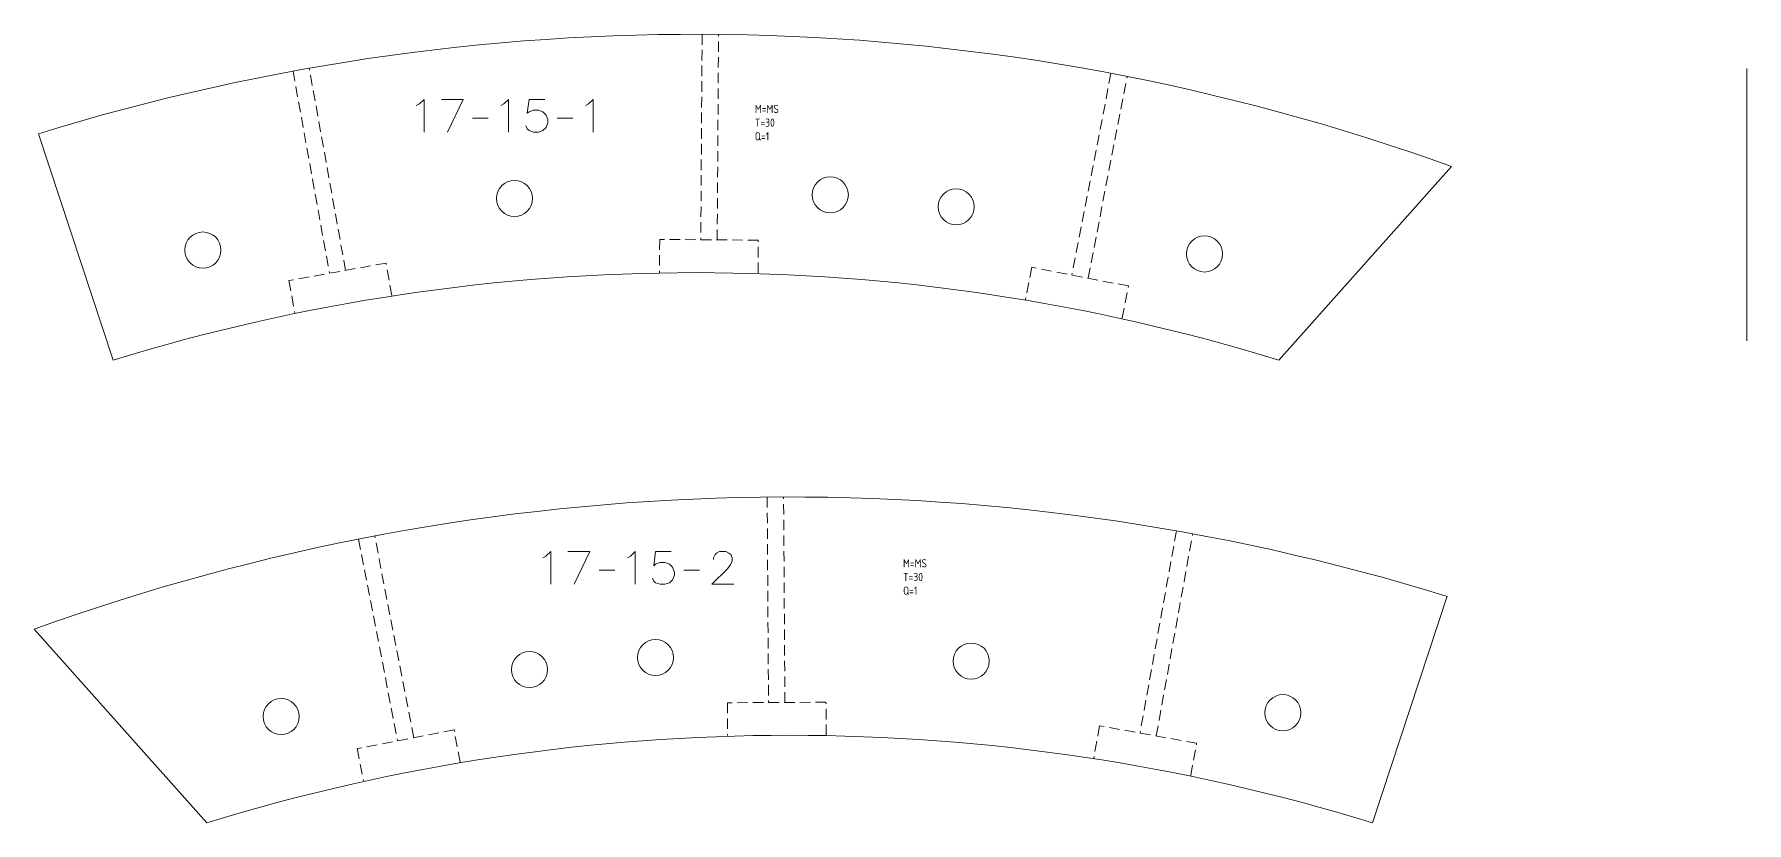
# Model space of a CAD drawing. Header units: millimetres. Extents: x 1194 to 13941, y 635 to 3106.
# Drawn here: x 1194 to 3278, y 1586 to 2545 of the extents above; entities that cross this region are included whole.
import ezdxf

# ---------------------------------------------------------------- set-up
doc = ezdxf.new("R2010")
doc.units = ezdxf.units.MM
doc.linetypes.add('DASHED', pattern=[19.05, 12.7, -6.35])
doc.styles.get("Standard").update_dxf_attribs({"font": 'dim.shx'})

msp = doc.modelspace()

# ---------------------------------------------------------------- linework, layer by layer
at = {"color": 5, "linetype": 'DASHED', "lineweight": 0}
for p, q in [((2006.6, 2544.9), (2005, 2295)), ((2006.6, 2544.9), (2005, 2295)), ((2025, 2294.8), (2026.6, 2544.8)), ((2025, 2294.8), (2026.6, 2544.8)), ((1572.6, 2257.7), (1528.3, 2503.7)), ((1572.6, 2257.7), (1528.3, 2503.7)), ((1508.6, 2500.2), (1553, 2254.1)), ((1508.6, 2500.2), (1553, 2254.1)), ((2504.3, 2497.5), (2456.8, 2252)), ((2504.3, 2497.5), (2456.8, 2252)), ((2476.5, 2248.2), (2524, 2493.7)), ((2476.5, 2248.2), (2524, 2493.7)), ((1955, 2295.3), (1954.7, 2255.3)), ((1955, 2295.3), (1954.7, 2255.3)), ((2075, 2294.5), (1955, 2295.3)), ((2075, 2294.5), (1955, 2295.3)), ((2074.7, 2254.5), (2075, 2294.5)), ((2074.7, 2254.5), (2075, 2294.5)), ((1621.8, 2266.6), (1503.7, 2245.3)), ((1621.8, 2266.6), (1503.7, 2245.3)), ((1628.9, 2227.2), (1621.8, 2266.6)), ((1628.9, 2227.2), (1621.8, 2266.6)), ((2407.8, 2261.5), (2400.1, 2222.2)), ((2525.6, 2238.7), (2407.8, 2261.5)), ((1503.7, 2245.3), (1510.8, 2205.9)), ((1503.7, 2245.3), (1510.8, 2205.9)), ((2518, 2199.4), (2525.6, 2238.7)), ((2085.8, 1981.9), (2087.4, 1731.9)), ((2085.8, 1981.9), (2087.4, 1731.9)), ((2107.4, 1732), (2105.8, 1982)), ((2107.4, 1732), (2105.8, 1982)), ((2584.1, 1940.8), (2539.7, 1694.8)), ((2584.1, 1940.8), (2539.7, 1694.8)), ((1588.4, 1930.7), (1635.9, 1685.3)), ((1588.4, 1930.7), (1635.9, 1685.3)), ((1655.5, 1689.1), (1608, 1934.5)), ((1655.5, 1689.1), (1608, 1934.5)), ((2559.4, 1691.2), (2603.8, 1937.3)), ((2559.4, 1691.2), (2603.8, 1937.3)), ((2157.4, 1732.3), (2037.4, 1731.6)), ((2157.4, 1732.3), (2037.4, 1731.6)), ((2037.4, 1731.6), (2037.6, 1691.6)), ((2037.4, 1731.6), (2037.6, 1691.6)), ((2157.6, 1692.3), (2157.4, 1732.3)), ((2157.6, 1692.3), (2157.4, 1732.3)), ((1704.6, 1698.6), (1586.8, 1675.8)), ((1712.2, 1659.3), (1704.6, 1698.6)), ((2490.5, 1703.6), (2483.4, 1664.3)), ((2490.5, 1703.6), (2483.4, 1664.3)), ((2608.6, 1682.3), (2490.5, 1703.6)), ((2608.6, 1682.3), (2490.5, 1703.6)), ((1586.8, 1675.8), (1594.4, 1636.5)), ((2601.5, 1643), (2608.6, 1682.3)), ((2601.5, 1643), (2608.6, 1682.3))]:
    msp.add_line(p, q, dxfattribs=at)
at = {"color": 3, "linetype": 'Continuous', "lineweight": 0}
for p, q in [((3278.3, 2503.1), (3278.3, 2172.1)), ((1198.6, 2424), (1289.6, 2148.6)), ((2708.8, 2148.6), (2918.8, 2384.1)), ((2822.8, 1585.6), (2913.7, 1861.1)), ((1193.6, 1821.2), (1403.6, 1585.6))]:
    msp.add_line(p, q, dxfattribs=at)
at = {"color": 5, "lineweight": 0}
for points in [[(1658.6, 2458.4), (1662.7, 2460.2), (1668.2, 2465.7), (1668.2, 2425.8)], [(1689.4, 2465.7), (1715.8, 2465.7), (1696.7, 2425.8)], [(1761.6, 2458.4), (1765.2, 2460.2), (1771.1, 2465.7), (1771.1, 2425.8)], [(1815, 2465.7), (1796, 2465.7), (1793.8, 2448.9), (1796, 2450.7), (1801.5, 2452.6), (1807.3, 2452.6), (1812.8, 2450.7), (1816.9, 2446.7), (1818.7, 2441.2), (1818.7, 2437.2), (1816.9, 2431.7), (1812.8, 2427.7), (1807.3, 2425.8), (1801.5, 2425.8), (1796, 2427.7), (1793.8, 2429.8), (1792, 2433.5)], [(1864.5, 2458.4), (1868.1, 2460.2), (1874, 2465.7), (1874, 2425.8)], [(1727.1, 2443), (1746.2, 2443)], [(1830.1, 2443), (1849.1, 2443)], [(1812.8, 1907.9), (1816.5, 1909.8), (1822.4, 1915.6), (1822.4, 1875.7)], [(1843.2, 1915.6), (1870, 1915.6), (1850.9, 1875.7)], [(1915.8, 1907.9), (1919.4, 1909.8), (1925.3, 1915.6), (1925.3, 1875.7)], [(1968.9, 1915.6), (1949.8, 1915.6), (1948, 1898.4), (1949.8, 1900.2), (1955.7, 1902.4), (1961.2, 1902.4), (1967, 1900.2), (1970.7, 1896.6), (1972.9, 1890.7), (1972.9, 1887), (1970.7, 1881.2), (1967, 1877.5), (1961.2, 1875.7), (1955.7, 1875.7), (1949.8, 1877.5), (1948, 1879.4), (1946.2, 1883.4)], [(2020.5, 1906.1), (2020.5, 1907.9), (2022.3, 1911.9), (2024.2, 1913.8), (2027.8, 1915.6), (2035.5, 1915.6), (2039.2, 1913.8), (2041.4, 1911.9), (2043.2, 1907.9), (2043.2, 1904.3), (2041.4, 1900.2), (2037.4, 1894.7), (2018.3, 1875.7), (2045.1, 1875.7)], [(1881.3, 1892.9), (1900.4, 1892.9)], [(1984.3, 1892.9), (2003.3, 1892.9)]]:
    msp.add_lwpolyline(points, dxfattribs=at)
at = {"color": 3, "linetype": 'Continuous', "lineweight": 0}
for centre in [(1778.2, 2345.2), (2162.6, 2349.6), (2315.8, 2335), (1398.9, 2282.4), (2618.2, 2277.7), (1796.5, 1772), (1949.8, 1786.7), (2334.2, 1782.3), (1494.2, 1714.8), (2713.5, 1719.5)]:
    msp.add_circle(centre, 22, dxfattribs=at)
for centre, radius, start, end in [((1999.2, -165.1), 2710, 70.1636, 107.1823), ((1999.2, -165.1), 2420, 72.9495, 107.0505), ((2113.2, -728), 2710, 72.8177, 109.8364), ((2113.2, -728), 2420, 72.9495, 107.0505)]:
    msp.add_arc(centre, radius, start, end, dxfattribs=at)

# ---------------------------------------------------------------- texts
at = {"char_height": 10, "attachment_point": 1}
for insert in [(2070.8, 2459.1), (2251.2, 1906.3)]:
    msp.add_mtext_dynamic_manual_height_columns('M=MS\\PT=30\\PQ=1', width=20.37, gutter_width=12.5, heights=[0], dxfattribs=dict(at, insert=insert))

doc.saveas('drawing.dxf')
